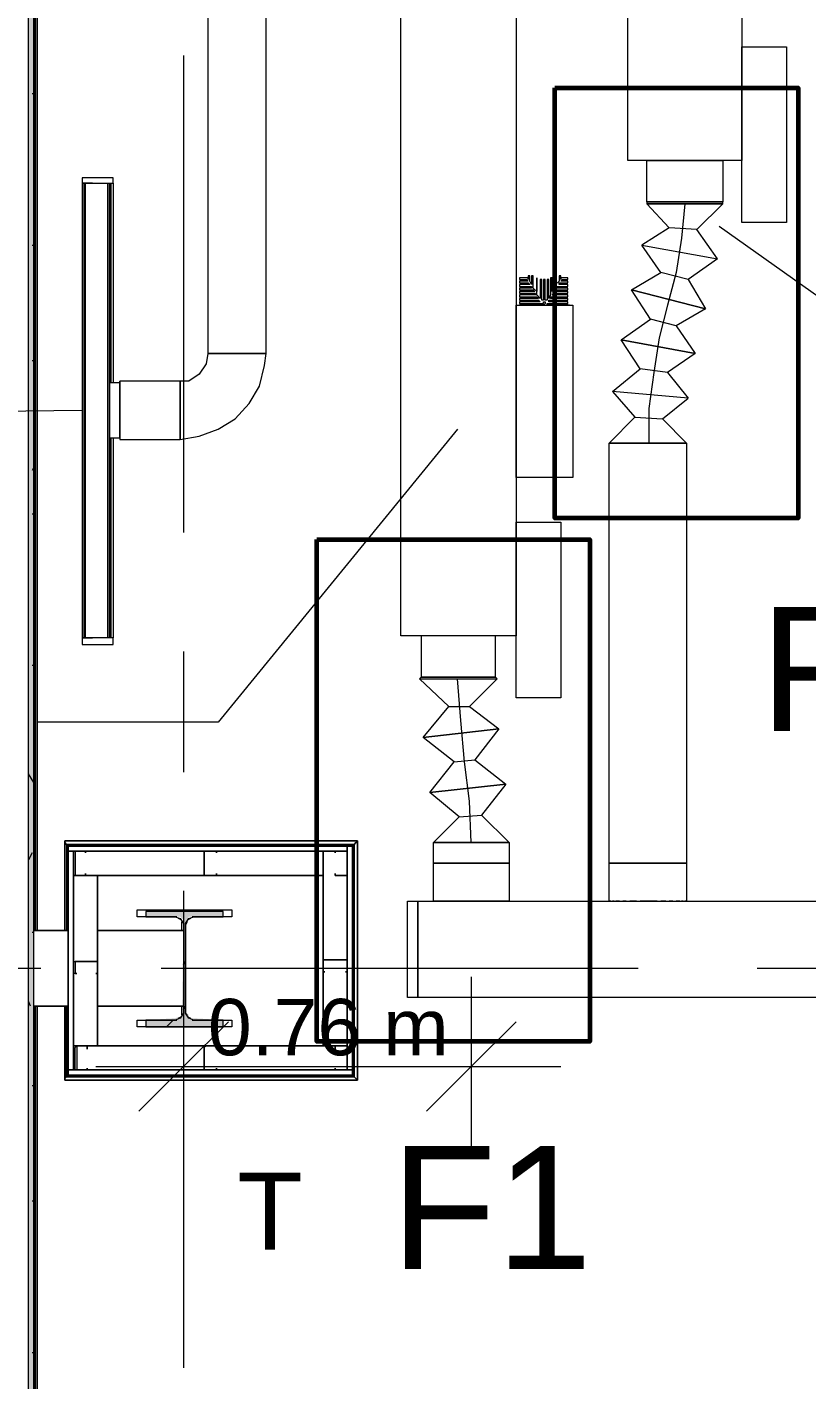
# Model space of a CAD drawing. Header units: metres. Extents: x -2 to 207, y -8 to 52.
# Drawn here: x 7.399 to 9.474, y 12.881 to 16.48 of the extents above; entities that cross this region are included whole.
import ezdxf

# ---------------------------------------------------------------- set-up
doc = ezdxf.new("R2010")
doc.units = ezdxf.units.M
doc.layers.add('HVAC - Ductos', color=5, linetype='Continuous', lineweight=0)
doc.layers.add('PDF_Text', color=7, linetype='Continuous', lineweight=0)
doc.layers.add('PDF_Geometry', color=7, linetype='Continuous', lineweight=0, true_color=0xaaaaaa)
doc.layers.add('PDF_Solid Fills', color=7, linetype='Continuous', lineweight=0, true_color=0xffffff)
doc.styles.add('PDF Arial-BoldMT-Identity-H', font='arial.ttf')
doc.styles.add('PDF Helvetica', font='')
doc.styles.get('PDF Helvetica').set_extended_font_data('Helvetica')

msp = doc.modelspace()

# ---------------------------------------------------------------- hatches: boundary and pattern name
at = {"layer": 'PDF_Solid Fills', "lineweight": 0, "transparency": 33554559}
h = msp.add_hatch(color=256, dxfattribs=at)
h.paths.add_polyline_path([(7.4034, 34.4287), (7.4172, 34.4287), (7.4172, 46.7169), (7.4034, 46.7169)])
h.paths.add_polyline_path([(7.4034, 22.7362), (7.4172, 22.7362), (7.4172, 32.8984), (7.4034, 32.8984)])
h.paths.add_polyline_path([(7.4034, 21.2334), (7.4172, 21.2334), (7.4172, 22.7225), (7.4034, 22.7225)])
h.paths.add_polyline_path([(7.4172, 21.2151), (7.4034, 21.2151), (7.4034, 8.9224), (7.4172, 8.9224)])
h.paths.add_polyline_path([(7.4034, 32.9121), (7.4172, 32.9121), (7.4172, 34.4104), (7.4034, 34.4104)])
msp.add_hatch(color=256, dxfattribs=at).paths.add_polyline_path([(7.7149, 13.8203), (7.9211, 13.8203), (7.9211, 13.8385), (7.8433, 13.8431), (7.8295, 13.8431), (7.8295, 13.8523), (7.8249, 13.8569), (7.8203, 13.8569), (7.8203, 14.0998), (7.8249, 14.1043), (7.8295, 14.1134), (7.9211, 14.1134), (7.9211, 14.1272), (7.7149, 14.1272), (7.7149, 14.1134), (7.8066, 14.1134), (7.8157, 14.1043), (7.8111, 13.8523), (7.8066, 13.8477), (7.7929, 13.8431), (7.7149, 13.8385)])

# ---------------------------------------------------------------- linework, layer by layer
at = {"layer": 'HVAC - Ductos', "lineweight": 0}
for points in [[(7.8799, 17.1237), (7.8799, 15.6117), (7.8845, 15.6117), (7.8936, 15.6117), (7.9028, 15.6117), (7.9211, 15.6117), (7.9395, 15.6117), (7.9578, 15.6117), (7.9761, 15.6117), (7.9944, 15.6117), (8.0127, 15.6117), (8.0219, 15.6117), (8.0311, 15.6117), (8.0356, 15.6117), (8.0356, 17.1237)], [(9.1077, 15.9461), (9.0482, 16.0103), (9.2498, 16.0103), (9.2452, 16.0103), (9.2269, 16.0103), (9.1994, 16.0103), (9.1674, 16.0103), (9.1307, 16.0103), (9.0986, 16.0103), (9.0711, 16.0103), (9.0528, 16.0103), (9.0482, 16.0103), (9.0528, 16.0103), (9.0711, 16.0103), (9.0986, 16.0103), (9.1307, 16.0103), (9.1674, 16.0103), (9.1994, 16.0103), (9.2269, 16.0103), (9.2452, 16.0103), (9.2498, 16.0103), (9.2498, 16.0149), (9.2406, 16.0149), (9.2269, 16.0149), (9.1994, 16.0149), (9.1674, 16.0149), (9.1307, 16.0149), (9.0986, 16.0149), (9.0711, 16.0149), (9.0528, 16.0149), (9.0482, 16.0149), (9.0482, 16.1248), (9.0528, 16.1248), (9.062, 16.1248), (9.0757, 16.1248), (9.0986, 16.1248), (9.1215, 16.1248), (9.149, 16.1248), (9.172, 16.1248), (9.1994, 16.1248), (9.2178, 16.1248), (9.236, 16.1248), (9.2452, 16.1248), (9.2498, 16.1248), (9.2498, 16.0149), (9.2406, 16.0149), (9.2269, 16.0149), (9.1994, 16.0149), (9.1674, 16.0149), (9.1307, 16.0149), (9.0986, 16.0149), (9.0711, 16.0149), (9.0528, 16.0149), (9.0482, 16.0149), (9.0482, 16.0103), (9.2498, 16.0103), (9.1811, 15.9416), (9.1077, 15.9461), (9.0345, 15.9003), (9.236, 15.8636), (9.1811, 15.9416)], [(7.5729, 16.0653), (7.5684, 16.0653), (7.5638, 16.0653), (7.5454, 16.0653), (7.55, 16.0653), (7.55, 14.8557), (7.5454, 14.8557), (7.5638, 14.8557), (7.5684, 14.8557), (7.5729, 14.8557)], [(7.5454, 16.0653), (7.5454, 14.8557)], [(7.5592, 16.0653), (7.5638, 16.0653), (7.5684, 16.0653)], [(7.5958, 16.0653), (7.605, 16.0653), (7.6233, 16.0653), (7.6279, 16.0653), (7.6279, 15.5338)], [(7.6004, 16.0653), (7.605, 16.0653), (7.6096, 16.0653)], [(7.6233, 15.5338), (7.6233, 16.0653)], [(9.149, 16.0103), (9.1398, 15.9187), (9.1261, 15.827), (9.1032, 15.74), (9.0803, 15.653), (9.0666, 15.5613), (9.0528, 15.4651), (9.0528, 15.3735)], [(9.2406, 15.9507), (9.9508, 15.4467), (10.2853, 15.4467)], [(9.1582, 15.8087), (9.204, 15.7308), (9.0069, 15.7812), (9.0849, 15.827), (9.0345, 15.9003), (9.236, 15.8636), (9.1582, 15.8087), (9.0849, 15.827)], [(8.842, 15.74), (8.7825, 15.74), (8.7825, 15.7446), (8.8374, 15.7446), (8.8374, 15.7492), (8.7871, 15.7492), (8.7871, 15.7537), (8.8374, 15.7537), (8.8374, 15.7583), (8.7917, 15.7583), (8.7917, 15.7629), (8.8374, 15.7629), (8.8374, 15.7674), (8.7962, 15.7674), (8.8008, 15.772), (8.8374, 15.772), (8.8374, 15.7766), (8.8008, 15.7766), (8.8054, 15.7812), (8.8374, 15.7812), (8.8374, 15.7858), (8.8054, 15.7858), (8.81, 15.7904), (8.8374, 15.7904), (8.8374, 15.795), (8.8145, 15.795), (8.8145, 15.7996), (8.8374, 15.7996), (8.8374, 15.8041), (8.8191, 15.8041), (8.8237, 15.8087), (8.8374, 15.8087), (8.8374, 15.8133), (8.8191, 15.8133), (8.8191, 15.8087), (8.8191, 15.8179), (8.8145, 15.8179), (8.8145, 15.8041), (8.8054, 15.795), (8.8054, 15.8179), (8.8054, 15.7858), (8.7962, 15.7766), (8.7962, 15.8133), (8.7917, 15.8133), (8.7917, 15.7674), (8.7871, 15.7583), (8.7871, 15.8087), (8.7825, 15.8087), (8.7825, 15.7537), (8.7779, 15.7537), (8.7779, 15.8087), (8.7733, 15.8087), (8.7733, 15.7537), (8.7687, 15.7537), (8.7687, 15.8087), (8.7642, 15.8087), (8.7642, 15.7583), (8.755, 15.7674), (8.755, 15.8133), (8.755, 15.7766), (8.7458, 15.7858), (8.7458, 15.8179), (8.7412, 15.8179), (8.7412, 15.795), (8.7366, 15.8041), (8.7366, 15.8179), (8.732, 15.8179), (8.732, 15.8087), (8.732, 15.8133), (8.7092, 15.8133), (8.7092, 15.8087), (8.7275, 15.8087), (8.732, 15.8041), (8.7092, 15.8041), (8.7092, 15.7996), (8.732, 15.7996), (8.7366, 15.795), (8.7092, 15.795), (8.7092, 15.7904), (8.7412, 15.7904), (8.7412, 15.7858), (8.7092, 15.7858), (8.7092, 15.7812), (8.7458, 15.7812), (8.7504, 15.7766), (8.7092, 15.7766), (8.7092, 15.772), (8.7504, 15.772), (8.755, 15.7674), (8.7092, 15.7674), (8.7092, 15.7629), (8.755, 15.7629), (8.7596, 15.7583), (8.7092, 15.7583), (8.7092, 15.7537), (8.7596, 15.7537), (8.7642, 15.7492), (8.7092, 15.7492), (8.7092, 15.7446), (8.7687, 15.7446), (8.7687, 15.74), (8.7092, 15.74)], [(9.1261, 15.685), (9.1765, 15.6117), (8.9795, 15.6484), (9.0574, 15.7034), (9.0069, 15.7812), (9.204, 15.7308), (9.1261, 15.685), (9.0574, 15.7034)], [(9.1032, 15.5613), (9.1582, 15.4925), (8.9566, 15.5109), (9.0299, 15.5705), (8.9795, 15.6484), (9.1765, 15.6117), (9.1032, 15.5613), (9.0299, 15.5705)], [(7.6462, 15.5338), (7.6462, 15.5384), (7.6462, 15.5338), (7.6462, 15.5247), (7.6462, 15.5155), (7.6462, 15.4971), (7.6462, 15.4788), (7.6462, 15.4605), (7.6462, 15.4421), (7.6462, 15.4239), (7.6462, 15.4055), (7.6462, 15.3918), (7.6462, 15.3872), (7.6462, 15.3826), (7.8066, 15.3826), (7.8569, 15.3918), (7.9073, 15.4101), (7.9532, 15.4376), (7.9898, 15.4788), (8.0173, 15.5247), (8.0311, 15.5796), (8.0356, 15.6117), (8.0311, 15.6117), (8.0219, 15.6117), (8.0127, 15.6117), (7.9944, 15.6117), (7.9761, 15.6117), (7.9578, 15.6117), (7.9395, 15.6117), (7.9211, 15.6117), (7.9028, 15.6117), (7.8936, 15.6117), (7.8845, 15.6117), (7.8799, 15.6117), (7.8753, 15.5842), (7.8569, 15.5567), (7.8295, 15.5384), (7.8066, 15.5384), (7.8066, 15.5338), (7.8066, 15.5247), (7.8066, 15.5155), (7.8066, 15.4971), (7.8066, 15.4788), (7.8066, 15.4605), (7.8066, 15.4421), (7.8066, 15.4239), (7.8066, 15.4055), (7.8066, 15.3918), (7.8066, 15.3872), (7.8066, 15.3826), (7.8066, 15.3872), (7.8066, 15.3918), (7.8066, 15.4055), (7.8066, 15.4239), (7.8066, 15.4421), (7.8066, 15.4605), (7.8066, 15.4788), (7.8066, 15.4971), (7.8066, 15.5155), (7.8066, 15.5247), (7.8066, 15.5338), (7.8066, 15.5384), (7.6462, 15.5384)], [(9.0161, 15.4421), (9.0895, 15.4376), (9.1582, 15.4925), (8.9566, 15.5109), (9.0161, 15.4421), (8.9474, 15.3735), (9.1536, 15.3735), (9.1536, 14.2555), (9.1536, 14.1547), (9.149, 14.1547)], [(7.5454, 15.4605), (7.1697, 15.4559)], [(8.5442, 15.4101), (7.9073, 14.6312), (7.4263, 14.6312)], [(9.1536, 15.3735), (9.0895, 15.4376)], [(7.6279, 15.3872), (7.6279, 14.8557), (7.6233, 14.8557), (7.605, 14.8557), (7.5958, 14.8557)], [(7.6233, 14.8557), (7.6233, 15.3872)], [(8.952, 14.1547), (8.9474, 14.1547), (8.9474, 14.2555), (8.9474, 15.3735)], [(7.5684, 14.8557), (7.5638, 14.8557), (7.5592, 14.8557)], [(7.6096, 14.8557), (7.605, 14.8557), (7.6004, 14.8557)], [(8.5213, 14.6724), (8.4434, 14.7458), (8.6496, 14.7458), (8.5763, 14.6724), (8.6542, 14.6129), (8.4526, 14.59), (8.5213, 14.6724), (8.5763, 14.6724)], [(8.4434, 14.7458), (8.4526, 14.7458), (8.4663, 14.7458), (8.4938, 14.7458), (8.5305, 14.7458), (8.5625, 14.7458), (8.5992, 14.7458), (8.6222, 14.7458), (8.6404, 14.7458), (8.6496, 14.7458)], [(8.5809, 14.3105), (8.5763, 14.4205), (8.5625, 14.5258), (8.5534, 14.6358), (8.5442, 14.7458)], [(8.5351, 14.5258), (8.4526, 14.59), (8.6542, 14.6129), (8.59, 14.5304), (8.6725, 14.4663), (8.4709, 14.4434), (8.5351, 14.5258), (8.59, 14.5304)], [(8.5488, 14.3792), (8.4709, 14.4434), (8.6725, 14.4663), (8.6084, 14.3838), (8.6817, 14.3105), (8.6817, 14.2555), (8.668, 14.2555), (8.6542, 14.2555), (8.6313, 14.2555), (8.6084, 14.2555), (8.5809, 14.2555), (8.5534, 14.2555), (8.5305, 14.2555), (8.5122, 14.2555), (8.4938, 14.2555), (8.4847, 14.2555), (8.4801, 14.2555), (8.4801, 14.3105), (8.5488, 14.3792), (8.6084, 14.3838)], [(8.9611, 14.1547), (8.9566, 14.1547)], [(8.9749, 14.1547), (8.9703, 14.1547), (8.9657, 14.1547)], [(8.9933, 14.1547), (8.9887, 14.1547), (8.9841, 14.1547)], [(9.0207, 14.1547), (9.0069, 14.1547), (9.0024, 14.1547)], [(9.0757, 14.1547), (9.0528, 14.1547), (9.0299, 14.1547)], [(9.0986, 14.1547), (9.094, 14.1547), (9.0849, 14.1547)], [(9.1169, 14.1547), (9.1123, 14.1547), (9.1077, 14.1547)], [(9.1353, 14.1547), (9.1307, 14.1547), (9.1261, 14.1547)], [(9.1444, 14.1547), (9.1398, 14.1547)], [(7.8157, 13.9531), (7.8157, 13.7149), (7.8157, 13.4766)], [(8.5809, 13.9531), (8.5809, 13.7149), (8.5809, 13.4766)], [(7.9349, 13.834), (7.8157, 13.7149), (7.6966, 13.5958)], [(8.7, 13.834), (8.5809, 13.7149), (8.4617, 13.5958)], [(7.582, 13.7149), (8.8191, 13.7149)]]:
    msp.add_lwpolyline(points, dxfattribs=at)
for points in [[(8.9978, 16.1248), (8.9978, 17.0366), (9.3002, 17.0366), (9.3002, 16.1248)], [(8.3931, 14.8603), (8.3931, 16.6838), (8.7, 16.6838), (8.7, 14.8603)], [(9.4193, 15.9599), (9.3002, 15.9599), (9.3002, 16.4272), (9.4193, 16.4272)], [(7.5454, 16.079), (7.5454, 16.0653), (7.6279, 16.0653), (7.6279, 16.079)], [(7.6142, 16.0653), (7.6142, 14.8557), (7.5546, 14.8557), (7.5546, 16.0653), (7.6142, 16.0653), (7.6187, 16.0653), (7.6187, 14.8557), (7.6142, 14.8557)], [(9.0482, 16.0149), (9.0528, 16.0149), (9.062, 16.0149), (9.0757, 16.0149), (9.0986, 16.0149), (9.1215, 16.0149), (9.149, 16.0149), (9.172, 16.0149), (9.1994, 16.0149), (9.2178, 16.0149), (9.236, 16.0149), (9.2452, 16.0149), (9.2498, 16.0149), (9.2452, 16.0149), (9.236, 16.0149), (9.2178, 16.0149), (9.1994, 16.0149), (9.172, 16.0149), (9.149, 16.0149), (9.1215, 16.0149), (9.0986, 16.0149), (9.0757, 16.0149), (9.062, 16.0149), (9.0528, 16.0149)], [(8.8512, 15.2818), (8.7, 15.2818), (8.7, 15.74), (8.8512, 15.74)], [(8.7733, 15.74), (8.7687, 15.7446), (8.7733, 15.7446), (8.7733, 15.7492), (8.7779, 15.7492), (8.7779, 15.7446)], [(7.6187, 15.4605), (7.6187, 15.4421), (7.6187, 15.4239), (7.6187, 15.4055), (7.6187, 15.3963), (7.6187, 15.3872), (7.6462, 15.3872), (7.6462, 15.3963), (7.6462, 15.4055), (7.6462, 15.4239), (7.6462, 15.4421), (7.6462, 15.4605), (7.6462, 15.4788), (7.6462, 15.4971), (7.6462, 15.5109), (7.6462, 15.5247), (7.6462, 15.5338), (7.6187, 15.5338), (7.6187, 15.5247), (7.6187, 15.5109), (7.6187, 15.4971), (7.6187, 15.4788)], [(9.1536, 15.3735), (9.149, 15.3735), (9.1398, 15.3735), (9.1215, 15.3735), (9.1032, 15.3735), (9.0757, 15.3735), (9.0528, 15.3735), (9.0253, 15.3735), (8.9978, 15.3735), (8.9795, 15.3735), (8.9611, 15.3735), (8.952, 15.3735), (8.9474, 15.3735), (8.952, 15.3735), (8.9611, 15.3735), (8.9795, 15.3735), (8.9978, 15.3735), (9.0253, 15.3735), (9.0528, 15.3735), (9.0757, 15.3735), (9.1032, 15.3735), (9.1215, 15.3735), (9.1398, 15.3735), (9.149, 15.3735)], [(8.8191, 14.6954), (8.7, 14.6954), (8.7, 15.1627), (8.8191, 15.1627)], [(7.5454, 14.8374), (7.6279, 14.8374), (7.6279, 14.8557), (7.5454, 14.8557)], [(8.448, 14.7503), (8.4526, 14.7503), (8.4709, 14.7503), (8.4984, 14.7503), (8.5305, 14.7503), (8.5625, 14.7503), (8.5946, 14.7503), (8.6222, 14.7503), (8.6404, 14.7503), (8.645, 14.7503), (8.645, 14.8603), (8.6313, 14.8603), (8.6176, 14.8603), (8.5946, 14.8603), (8.5717, 14.8603), (8.5442, 14.8603), (8.5213, 14.8603), (8.4984, 14.8603), (8.4755, 14.8603), (8.4617, 14.8603), (8.448, 14.8603), (8.448, 14.7503), (8.4434, 14.7458), (8.4526, 14.7458), (8.4663, 14.7458), (8.4938, 14.7458), (8.5305, 14.7458), (8.5625, 14.7458), (8.5992, 14.7458), (8.6222, 14.7458), (8.6404, 14.7458), (8.6496, 14.7458), (8.645, 14.7503), (8.6404, 14.7503), (8.6222, 14.7503), (8.5946, 14.7503), (8.5625, 14.7503), (8.5305, 14.7503), (8.4984, 14.7503), (8.4709, 14.7503), (8.4526, 14.7503)], [(8.448, 14.7503), (8.4617, 14.7503), (8.4755, 14.7503), (8.4984, 14.7503), (8.5213, 14.7503), (8.5442, 14.7503), (8.5717, 14.7503), (8.5946, 14.7503), (8.6176, 14.7503), (8.6313, 14.7503), (8.645, 14.7503), (8.6313, 14.7503), (8.6176, 14.7503), (8.5946, 14.7503), (8.5717, 14.7503), (8.5442, 14.7503), (8.5213, 14.7503), (8.4984, 14.7503), (8.4755, 14.7503), (8.4617, 14.7503)], [(8.6817, 14.3105), (8.668, 14.3105), (8.6542, 14.3105), (8.6313, 14.3105), (8.6084, 14.3105), (8.5809, 14.3105), (8.5534, 14.3105), (8.5305, 14.3105), (8.5122, 14.3105), (8.4938, 14.3105), (8.4847, 14.3105), (8.4801, 14.3105), (8.4847, 14.3105), (8.4938, 14.3105), (8.5122, 14.3105), (8.5305, 14.3105), (8.5534, 14.3105), (8.5809, 14.3105), (8.6084, 14.3105), (8.6313, 14.3105), (8.6542, 14.3105), (8.668, 14.3105)], [(8.6817, 14.3105), (8.4801, 14.3105)], [(8.4801, 14.1547), (8.4801, 14.2555), (8.4847, 14.2555), (8.4938, 14.2555), (8.5122, 14.2555), (8.5305, 14.2555), (8.5534, 14.2555), (8.5809, 14.2555), (8.6084, 14.2555), (8.6313, 14.2555), (8.6542, 14.2555), (8.668, 14.2555), (8.6817, 14.2555), (8.6817, 14.1547), (8.668, 14.1547), (8.6542, 14.1547), (8.6313, 14.1547), (8.6084, 14.1547), (8.5809, 14.1547), (8.5534, 14.1547), (8.5305, 14.1547), (8.5122, 14.1547), (8.4938, 14.1547), (8.4847, 14.1547)], [(9.1536, 14.2555), (9.149, 14.2555), (9.1398, 14.2555), (9.1215, 14.2555), (9.1032, 14.2555), (9.0757, 14.2555), (9.0528, 14.2555), (9.0253, 14.2555), (8.9978, 14.2555), (8.9795, 14.2555), (8.9611, 14.2555), (8.952, 14.2555), (8.9474, 14.2555), (8.952, 14.2555), (8.9611, 14.2555), (8.9795, 14.2555), (8.9978, 14.2555), (9.0253, 14.2555), (9.0528, 14.2555), (9.0757, 14.2555), (9.1032, 14.2555), (9.1215, 14.2555), (9.1398, 14.2555), (9.149, 14.2555)], [(8.4389, 14.1547), (8.4389, 13.8982), (8.4113, 13.8982), (8.4113, 14.1547)], [(13.804, 13.8982), (8.4389, 13.8982), (8.4389, 14.1547), (13.804, 14.1547)]]:
    msp.add_lwpolyline(points, close=True, dxfattribs=at)
at = {"layer": 'PDF_Geometry', "lineweight": 0}
for points in [[(9.4102, 8.8766), (9.0069, 8.8766), (8.5992, 8.8766), (8.196, 8.8766), (7.4034, 8.8766), (7.4034, 8.8903), (7.4034, 8.9087), (7.4034, 8.9224), (7.4034, 21.2151), (7.4034, 21.2197), (7.4034, 21.2334), (7.4034, 22.7225), (7.4034, 22.7362), (7.4034, 32.8984), (7.4034, 32.9121), (7.4034, 34.4104), (7.4034, 34.4287), (7.4034, 46.7169)], [(7.4172, 8.9224), (7.4172, 21.2151), (8.448, 21.2151), (8.448, 21.2334), (7.4172, 21.2334), (7.4172, 22.7225), (14.4684, 22.7225), (14.4684, 22.7362), (7.4172, 22.7362), (7.4172, 32.8984), (9.0115, 32.8984), (9.0115, 32.9121), (7.4172, 32.9121), (7.4172, 34.4104), (7.7424, 34.4104)], [(7.4172, 14.4617), (7.4172, 21.2151), (7.4034, 21.2151), (7.4034, 21.2197), (7.4034, 21.2334), (7.4172, 21.2334), (7.4172, 22.7225), (7.4172, 21.2334), (7.4172, 22.7225), (7.4172, 21.2334), (7.4172, 22.7225), (7.4034, 22.7225), (7.4034, 22.7362), (7.4172, 22.7362), (7.4172, 23.0707), (7.4172, 22.7362), (7.4172, 23.0707)], [(7.4034, 8.9224), (7.4172, 8.9224), (7.4172, 21.2151)], [(7.4172, 14.0768), (7.4172, 21.2151)], [(7.4217, 14.0768), (7.4217, 21.2151)], [(7.8157, 16.4043), (7.8157, 15.1352)], [(7.8157, 14.8191), (7.8157, 14.4983)], [(7.4996, 14.3151), (8.2785, 14.3151)], [(7.4996, 14.3151), (7.4996, 14.0768)], [(7.4996, 14.3151), (7.4996, 14.0768)], [(7.4996, 14.3151), (8.2785, 14.3151)], [(8.2693, 14.3059), (7.5042, 14.3059)], [(7.5042, 14.3059), (7.5042, 14.0768)], [(7.5042, 14.3059), (7.5042, 14.0768)], [(8.2693, 14.3059), (7.5042, 14.3059)], [(7.5088, 14.3059), (8.2693, 14.3059)], [(7.5088, 14.3059), (8.2693, 14.3059)], [(8.2693, 14.3013), (7.5088, 14.3013)], [(7.5088, 14.3013), (8.1868, 14.3013)], [(7.5088, 14.3013), (7.5088, 14.2234)], [(7.5088, 14.3013), (7.5088, 14.0768)], [(7.5088, 14.3013), (7.5088, 14.0768)], [(7.5088, 14.3013), (7.5088, 13.692), (7.5088, 14.3013)], [(8.2693, 14.3013), (7.5088, 14.3013)], [(8.2647, 14.3013), (7.5088, 14.3013), (8.2647, 14.3013)], [(8.2693, 14.3013), (8.1868, 14.3013)], [(8.2693, 13.6874), (8.2693, 14.3059), (8.2693, 13.6874)], [(8.2693, 13.6874), (8.2693, 14.3059), (8.2693, 13.6874)], [(8.2693, 13.6874), (8.2693, 14.3013)], [(8.2693, 14.3013), (8.2693, 13.7699)], [(8.2693, 13.6874), (8.2693, 14.3013)], [(8.2785, 13.6782), (8.2785, 14.3151)], [(8.2785, 13.6782), (8.2785, 14.3151)], [(7.5088, 13.7699), (7.5088, 14.2234)], [(7.8157, 14.1822), (7.8157, 12.9131)], [(7.7974, 14.1134), (7.7929, 14.1134), (7.6921, 14.1134), (7.6921, 14.1318), (7.944, 14.1318), (7.944, 14.1134), (7.8433, 14.1134), (7.8387, 14.1134)], [(7.8111, 14.1043), (7.802, 14.1089)], [(7.8341, 14.1089), (7.8249, 14.1043)], [(7.8111, 14.0768), (7.8111, 14.0906), (7.8111, 14.0998)], [(7.8249, 14.0998), (7.8203, 14.0906), (7.8203, 13.8569), (7.8249, 13.8523)], [(7.4355, 13.976), (7.1193, 13.976)], [(9.0253, 13.976), (7.7562, 13.976)], [(7.8157, 13.9852), (7.8203, 13.9944)], [(9.6575, 13.976), (9.3415, 13.976)], [(7.4172, 10.0129), (7.4172, 13.8752), (7.4172, 9.8571), (7.4172, 13.8752)], [(7.4217, 9.8571), (8.2693, 9.8571), (8.2739, 9.8617), (8.2739, 9.8663), (8.2785, 9.8663), (7.4263, 9.8663), (8.2785, 9.8663), (8.2785, 8.9224), (8.2785, 9.8663), (8.2785, 8.9224), (8.2785, 9.8663), (7.4263, 9.8663), (8.2785, 9.8663), (8.2739, 9.8663), (8.2739, 9.8617), (8.2693, 9.8571), (7.4217, 9.8571), (7.4217, 13.8752)], [(7.5866, 13.8752), (7.8157, 13.8752), (7.5866, 13.8752)], [(7.8111, 13.8523), (7.8111, 13.8569), (7.8111, 13.8752)], [(7.8157, 13.8661), (7.8203, 13.8752)], [(7.8387, 13.8385), (7.8433, 13.8385), (7.944, 13.8385), (7.944, 13.8203), (7.6921, 13.8203), (7.6921, 13.8385), (7.7929, 13.8385), (7.7974, 13.8385)], [(7.7699, 13.8203), (7.7883, 13.8385)], [(7.802, 13.8431), (7.8111, 13.8477)], [(7.8249, 13.8477), (7.8341, 13.8431)], [(7.5088, 13.7699), (7.5088, 13.6874)], [(8.2693, 13.6874), (8.2693, 13.7699)], [(7.5088, 13.6874), (8.2693, 13.6874)], [(8.2693, 13.6874), (7.5088, 13.6874)], [(8.2693, 13.6874), (7.5088, 13.6874)]]:
    msp.add_lwpolyline(points, dxfattribs=at)
for points in [[(7.4172, 14.0768), (7.4172, 21.2151)], [(7.4263, 21.2151), (7.4263, 14.0768)], [(8.2693, 13.6874), (8.2693, 14.3059), (7.5088, 14.3059), (7.5042, 14.3059), (7.4996, 14.3105), (7.4996, 14.3151), (7.4996, 14.3105), (7.5042, 14.3059), (7.5088, 14.3059), (7.5088, 14.0768), (7.5088, 14.3059), (8.2693, 14.3059), (8.2739, 14.3105), (8.2785, 14.3105), (8.2785, 14.3151), (8.2785, 13.6782), (8.2739, 13.6828)], [(8.2693, 14.3059), (8.2693, 13.6874), (8.2739, 13.6828), (8.2785, 13.6782), (7.4996, 13.6782), (7.4996, 13.6828), (7.5042, 13.6874), (7.5088, 13.6874), (8.2693, 13.6874), (7.5042, 13.6874), (7.5042, 13.8752), (7.5042, 13.6874), (8.2693, 13.6874), (7.5088, 13.6874), (7.5042, 13.6874), (7.4996, 13.6828), (7.4996, 13.6782), (8.2785, 13.6782), (8.2785, 14.3151), (7.4996, 14.3151), (7.4996, 14.0768), (7.4996, 14.3151), (7.4996, 14.3105), (7.5042, 14.3059), (7.5088, 14.3059), (7.5088, 14.0768), (7.5088, 14.3059), (7.5042, 14.3059), (7.4996, 14.3105), (7.4996, 14.3151), (8.2785, 14.3151), (8.2785, 14.3105), (8.2739, 14.3105), (8.2693, 14.3059), (8.2739, 14.3105), (8.2785, 14.3105), (8.2785, 14.3151), (8.2785, 14.3105), (8.2739, 14.3105)], [(8.2693, 13.692), (7.5088, 13.692), (8.2647, 13.692), (8.2693, 13.692), (8.2693, 14.3013), (8.2647, 14.3013), (8.2647, 13.7057), (7.5088, 13.7057), (7.5088, 13.692), (7.5088, 13.6874), (8.2693, 13.6874), (8.2739, 13.6828), (8.2785, 13.6782), (7.4996, 13.6782), (7.4996, 13.8752), (7.4996, 13.6782), (7.4996, 13.8752), (7.4996, 13.6782), (8.2785, 13.6782), (8.2739, 13.6828), (8.2693, 13.6874), (7.5088, 13.6874), (8.2693, 13.6874)], [(7.5088, 14.3013), (7.5088, 14.2876), (7.5088, 13.7057), (7.5225, 13.7057), (7.5225, 14.2876), (7.5088, 14.2876), (8.251, 14.2876), (8.251, 14.3013), (8.251, 13.7057), (8.2647, 13.7057), (8.2647, 13.692), (8.2647, 14.3013), (8.251, 14.3013)], [(7.5271, 14.2234), (7.5225, 14.2234), (7.5225, 14.283), (7.5225, 14.2876), (7.5271, 14.2876), (7.5546, 14.2876), (7.5546, 14.283), (7.5546, 14.2876), (7.5271, 14.2876), (7.5271, 14.283), (7.5271, 14.2234), (7.5546, 14.2234)], [(7.5866, 14.2234), (8.1868, 14.2234), (8.1868, 14.2876), (7.5225, 14.2876), (7.5225, 14.2234)], [(7.8753, 14.2234), (7.8707, 14.2234), (7.8707, 14.283), (7.8707, 14.2876), (7.8753, 14.2876), (7.9028, 14.2876), (7.9028, 14.283), (7.9028, 14.2876), (7.8753, 14.2876), (7.8707, 14.2876), (7.8707, 14.283), (7.8707, 14.2234), (7.8753, 14.2234), (7.9028, 14.2234)], [(8.1868, 14.2234), (8.1868, 13.7699), (8.251, 13.7699), (8.251, 14.2876), (8.1868, 14.2876)], [(8.2189, 14.283), (8.2189, 14.2876)], [(8.251, 14.2876), (8.251, 14.283), (8.251, 14.2234), (8.2189, 14.2234), (8.2189, 14.228), (8.2189, 14.2234), (8.251, 14.2234), (8.251, 14.283), (8.251, 14.2876), (8.2189, 14.2876)], [(7.5225, 13.7699), (7.5866, 13.7699), (7.5866, 14.2234), (7.5225, 14.2234)], [(7.5546, 14.228), (7.5546, 14.2234)], [(7.5866, 13.7699), (8.1868, 13.7699), (8.1868, 14.2234), (7.5866, 14.2234)], [(7.9028, 14.228), (7.9028, 14.2234)], [(7.9211, 14.1272), (7.7149, 14.1272), (7.7149, 14.1134), (7.7929, 14.1134), (7.8066, 14.1089), (7.8157, 14.0952), (7.8157, 13.8569), (7.8066, 13.8431), (7.7929, 13.8385), (7.7149, 13.8385), (7.7149, 13.8203), (7.9211, 13.8203), (7.9211, 13.8385), (7.8433, 13.8385), (7.8295, 13.8431), (7.8203, 13.8569), (7.8203, 14.0952), (7.8295, 14.1089), (7.8433, 14.1134), (7.9211, 14.1134)], [(7.4172, 14.0768), (7.5088, 14.0768)], [(7.5866, 14.0768), (7.8157, 14.0768)], [(7.5225, 13.9944), (7.5271, 13.9944), (7.5866, 13.9944), (7.5866, 13.9623), (7.582, 13.9623), (7.5866, 13.9623), (7.5866, 13.9944), (7.5271, 13.9944), (7.5271, 13.9623), (7.5317, 13.9623), (7.5225, 13.9623)], [(8.251, 13.999), (8.1914, 13.999), (8.1868, 13.999), (8.1868, 13.9669), (8.1914, 13.9669), (8.1868, 13.9669), (8.1868, 13.999), (8.1914, 13.999), (8.251, 13.999), (8.251, 13.9669)], [(8.2464, 13.9669), (8.251, 13.9669)], [(7.4172, 13.8752), (7.5088, 13.8752)], [(7.4263, 13.8752), (7.4263, 9.8663)], [(7.4996, 13.6782), (7.4996, 13.6828), (7.5042, 13.6874), (7.5088, 13.6874), (7.5088, 13.8752), (7.5088, 13.6874), (7.5088, 13.8752), (7.5088, 13.6874), (7.5042, 13.6874), (7.4996, 13.6828)], [(7.5088, 13.8752), (7.5088, 13.6874)], [(8.1868, 13.7699), (7.5866, 13.7699), (7.5225, 13.7699), (7.5225, 13.7057), (8.251, 13.7057), (8.251, 13.7699)], [(7.5317, 13.7699), (7.5317, 13.7653), (7.5317, 13.7057), (7.5592, 13.7057), (7.5592, 13.7103), (7.5592, 13.7057), (7.5317, 13.7057), (7.5271, 13.7057), (7.5271, 13.7653), (7.5317, 13.7699), (7.5592, 13.7699)], [(7.5592, 13.7607), (7.5592, 13.7699)], [(7.8753, 13.7699), (7.8707, 13.7653), (7.8707, 13.7057), (7.8753, 13.7057), (7.9028, 13.7057), (7.9028, 13.7103), (7.9028, 13.7057), (7.8753, 13.7057), (7.8707, 13.7057), (7.8707, 13.7653), (7.8707, 13.7699), (7.8753, 13.7699), (7.9028, 13.7699)], [(7.9028, 13.7607), (7.9028, 13.7699)], [(8.2189, 13.7607), (8.2189, 13.7699)], [(8.251, 13.7699), (8.251, 13.7653), (8.251, 13.7057), (8.2189, 13.7057), (8.2189, 13.7103), (8.2189, 13.7057), (8.251, 13.7057), (8.251, 13.7653), (8.251, 13.7699), (8.2189, 13.7699)]]:
    msp.add_lwpolyline(points, close=True, dxfattribs=at)
at = {"layer": 'PDF_Geometry', "color": 232, "lineweight": 60, "true_color": 0xe91e64}
for points in [[(8.8028, 16.3188), (9.4504, 16.3188), (9.4504, 15.1737), (8.8028, 15.1737)], [(8.1699, 15.1172), (8.8966, 15.1172), (8.8966, 13.7812), (8.1699, 13.7812)]]:
    msp.add_lwpolyline(points, close=True, dxfattribs=at)
at = {"layer": 'PDF_Geometry', "color": 7, "lineweight": 0, "true_color": 0xffffff}
for points in [[(7.4126, 16.3036), (7.4172, 16.3036)], [(7.4126, 15.9003), (7.4172, 15.9003)], [(7.4126, 15.5933), (7.4172, 15.5933)], [(7.4172, 15.3093), (7.4126, 15.3001)], [(7.4126, 15.1856), (7.4172, 15.1856)], [(7.4126, 14.7824), (7.4172, 14.7824)], [(7.4172, 14.4708), (7.4034, 14.4937)], [(7.4126, 14.4754), (7.4172, 14.4754)], [(7.4126, 14.283), (7.4034, 14.2647)], [(7.4126, 14.0722), (7.4172, 14.0722)], [(7.408, 13.8752), (7.4034, 13.889)], [(7.4126, 13.6644), (7.4172, 13.6644)], [(7.4126, 13.3575), (7.4172, 13.3575)], [(7.4126, 12.9543), (7.4172, 12.9543)]]:
    msp.add_lwpolyline(points, dxfattribs=at)

# ---------------------------------------------------------------- texts
at = {"layer": 'PDF_Text', "color": 232, "lineweight": 60, "true_color": 0xe91e64, "attachment_point": 4, "style": 'PDF Arial-BoldMT-Identity-H'}
for s, insert, char_height in [('F2', (9.3481, 14.7728), 0.32989), ('F1', (8.3672, 13.3398), 0.32798)]:
    msp.add_mtext(s, dxfattribs=dict(at, insert=insert, char_height=char_height))
at = {"layer": 'PDF_Text', "lineweight": 0, "attachment_point": 4, "style": 'PDF Helvetica'}
for s, insert, char_height in [('0.76 m', (7.8803, 13.8186), 0.15002), ('T', (7.9582, 13.3299), 0.2047)]:
    msp.add_mtext(s, dxfattribs=dict(at, insert=insert, char_height=char_height))

doc.saveas('drawing.dxf')
